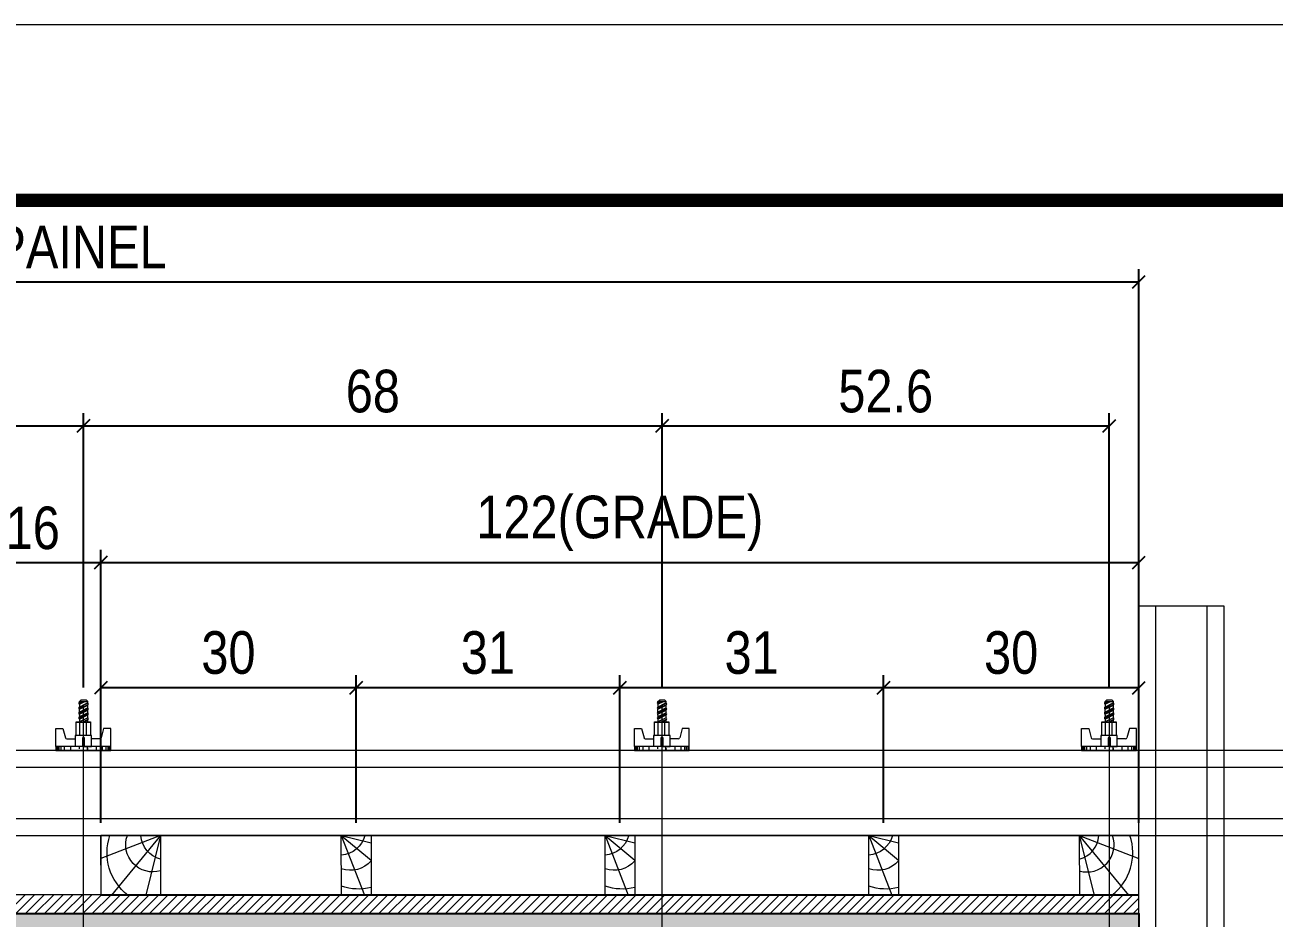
# Model space of a CAD drawing. Header units: millimetres. Extents: x 13777 to 27878, y -21631 to 6985.
# Drawn here: x 16698.8 to 16983.8, y -7001.9 to -6798.2 of the extents above; entities that cross this region are included whole.
import ezdxf

# ---------------------------------------------------------------- set-up
doc = ezdxf.new("R2010")
doc.units = ezdxf.units.MM
doc.linetypes.add('DASHED', pattern=[0.75, 0.5, -0.25])
doc.layers.add('CHAPA', color=1, linetype='Continuous')
doc.layers.add('COTA', color=241, linetype='Continuous')
for name, color, linetype, lineweight in [('Folhas', 255, 'Continuous', 9), ('Hachura', 251, 'Continuous', 9), ('Madeira', 126, 'Continuous', 18), ('Perfil Metálico', 224, 'Continuous', 18), ('SARRAFO DE PRESSAO', 251, 'DASHED', 9)]:
    doc.layers.add(name, color=color, linetype=linetype, lineweight=lineweight)
doc.styles.add('COTA TECNICA 2X', font='techl___.ttf', dxfattribs={"height": 10})
doc.dimstyles.new('SECAO PILAR', dxfattribs={"dimtxt": 10, "dimasz": 3, "dimexe": 3, "dimexo": 3, "dimgap": 3, "dimtad": 1, "dimdec": 1, "dimlfac": 0.5, "dimzin": 12, "dimdsep": 46, "dimtxsty": 'COTA TECNICA 2X', "dimblk1": 'OBLIQUE', "dimblk2": 'OBLIQUE', "dimsah": 1, "dimcen": 0.9, "dimclrd": 256, "dimclre": 256, "dimclrt": 256, "dimadec": 1, "dimazin": 3, "dimtfac": 1, "dimtdec": 1, "dimtmove": 0, "dimatfit": 3, "dimfxl": 1, "dimtolj": 1, "dimtzin": 12, "dimarcsym": 0})

# ---------------------------------------------------------------- blocks, each defined once
blk = doc.blocks.new('9999999999')
at = {"layer": 'Folhas'}
blk.add_lwpolyline([(98138.98, 34190.21), (99623.98, 34190.21), (99623.98, 35240.21), (98138.98, 35240.21)], close=True, dxfattribs=at)
at = {"layer": 'Folhas', "color": 30, "const_width": 3}
blk.add_lwpolyline([(98213.98, 34230.21), (99583.98, 34230.21), (99583.98, 35200.21), (98213.98, 35200.21)], close=True, dxfattribs=at)
blk = doc.blocks.new('PONTALETE')
at = {"layer": 'Madeira'}
for q in [(2.71, 7), (7, 5.76), (7, 1.74)]:
    blk.add_line((0, 0), q, dxfattribs=at)
blk.add_lwpolyline([(0, 0), (7, 0), (7, 7), (0, 7)], close=True, dxfattribs=at)
for centre, radius, start, end in [((2.04, 0.06), 6.23, 37.2818, 109.0913), ((1.09, 0.9), 3.19, 343.603, 109.9847), ((-0.21, -0.78), 3.09, 14.6322, 86.0383)]:
    blk.add_arc(centre, radius, start, end, dxfattribs=at)
blk = doc.blocks.new('MEIO PONTALETE')
at = {"layer": 'Madeira'}
for q in [(2.71, 7), (3.5, 2.88), (3.5, 0.87)]:
    blk.add_line((0, 0), q, dxfattribs=at)
blk.add_lwpolyline([(0, 0), (3.5, 0), (3.5, 7), (0, 7)], close=True, dxfattribs=at)
for centre, radius, start, end in [((2.04, 0.06), 6.23, 76.4499, 109.0913), ((1.09, 0.9), 3.19, 40.9063, 109.9847), ((-0.21, -0.78), 3.09, 14.6322, 86.0383)]:
    blk.add_arc(centre, radius, start, end, dxfattribs=at)
blk = doc.blocks.new('_Oblique')
at = {"color": 0, "linetype": 'ByBlock', "lineweight": -2}
blk.add_line((-0.5, -0.5), (0.5, 0.5), dxfattribs=at)
blk = doc.blocks.new('*D3193')
at = {"layer": 'COTA', "lineweight": -2, "transparency": 16777216}
for p, q in [((510.18, 646.93), (510.18, 681.64)), ((570.18, 646.94), (570.18, 681.64)), ((570.18, 678.64), (510.18, 678.64))]:
    blk.add_line(p, q, dxfattribs=at)
at = {"layer": 'Defpoints', "color": 0, "transparency": 16777216}
for p in [(510.18, 678.64), (510.18, 643.93), (570.18, 643.94)]:
    blk.add_point(p, dxfattribs=at)
at = {"layer": 'COTA', "lineweight": -2, "transparency": 16777216, "xscale": 3, "yscale": 3, "zscale": 3, "rotation": 180}
blk.add_blockref('_Oblique', (510.18, 678.64), dxfattribs=at)
at = {"layer": 'COTA', "lineweight": -2, "transparency": 16777216, "xscale": 3, "yscale": 3, "zscale": 3}
blk.add_blockref('_Oblique', (570.18, 678.64), dxfattribs=at)
at = {"layer": 'COTA', "transparency": 16777216, "insert": (540.18, 686.86), "char_height": 10, "attachment_point": 5, "style": 'COTA TECNICA 2X'}
blk.add_mtext('\\A1;30', dxfattribs=at)
blk = doc.blocks.new('*D3194')
at = {"layer": 'COTA', "lineweight": -2, "transparency": 16777216}
for p, q in [((326.19, 646.91), (326.19, 711.06)), ((570.18, 646.94), (570.18, 711.06)), ((326.19, 708.06), (570.18, 708.06))]:
    blk.add_line(p, q, dxfattribs=at)
at = {"layer": 'Defpoints', "color": 0, "transparency": 16777216}
for p in [(570.18, 708.06), (326.19, 643.91), (570.18, 643.94)]:
    blk.add_point(p, dxfattribs=at)
at = {"layer": 'COTA', "lineweight": -2, "transparency": 16777216, "xscale": 3, "yscale": 3, "zscale": 3, "rotation": 180}
blk.add_blockref('_Oblique', (326.19, 708.06), dxfattribs=at)
at = {"layer": 'COTA', "lineweight": -2, "transparency": 16777216, "xscale": 3, "yscale": 3, "zscale": 3}
blk.add_blockref('_Oblique', (570.18, 708.06), dxfattribs=at)
at = {"layer": 'COTA', "transparency": 16777216, "insert": (448.18, 717.28), "char_height": 10, "attachment_point": 5, "style": 'COTA TECNICA 2X'}
blk.add_mtext('\\A1;122(GRADE)', dxfattribs=at)
blk = doc.blocks.new('*D3195')
at = {"layer": 'COTA', "lineweight": -2, "transparency": 16777216}
for p, q in [((448.18, 646.93), (448.18, 681.64)), ((510.18, 646.93), (510.18, 681.64)), ((510.18, 678.64), (448.18, 678.64))]:
    blk.add_line(p, q, dxfattribs=at)
at = {"layer": 'Defpoints', "color": 0, "transparency": 16777216}
for p in [(448.18, 678.64), (448.18, 643.93), (510.18, 643.93)]:
    blk.add_point(p, dxfattribs=at)
at = {"layer": 'COTA', "lineweight": -2, "transparency": 16777216, "xscale": 3, "yscale": 3, "zscale": 3, "rotation": 180}
blk.add_blockref('_Oblique', (448.18, 678.64), dxfattribs=at)
at = {"layer": 'COTA', "lineweight": -2, "transparency": 16777216, "xscale": 3, "yscale": 3, "zscale": 3}
blk.add_blockref('_Oblique', (510.18, 678.64), dxfattribs=at)
at = {"layer": 'COTA', "transparency": 16777216, "insert": (479.18, 686.86), "char_height": 10, "attachment_point": 5, "style": 'COTA TECNICA 2X'}
blk.add_mtext('\\A1;31', dxfattribs=at)
blk = doc.blocks.new('*D3196')
at = {"layer": 'COTA', "lineweight": -2, "transparency": 16777216}
for p, q in [((386.18, 646.93), (386.18, 681.64)), ((448.18, 646.93), (448.18, 681.64)), ((448.18, 678.64), (386.18, 678.64))]:
    blk.add_line(p, q, dxfattribs=at)
at = {"layer": 'Defpoints', "color": 0, "transparency": 16777216}
for p in [(386.18, 678.64), (386.18, 643.93), (448.18, 643.93)]:
    blk.add_point(p, dxfattribs=at)
at = {"layer": 'COTA', "lineweight": -2, "transparency": 16777216, "xscale": 3, "yscale": 3, "zscale": 3, "rotation": 180}
blk.add_blockref('_Oblique', (386.18, 678.64), dxfattribs=at)
at = {"layer": 'COTA', "lineweight": -2, "transparency": 16777216, "xscale": 3, "yscale": 3, "zscale": 3}
blk.add_blockref('_Oblique', (448.18, 678.64), dxfattribs=at)
at = {"layer": 'COTA', "transparency": 16777216, "insert": (417.18, 686.86), "char_height": 10, "attachment_point": 5, "style": 'COTA TECNICA 2X'}
blk.add_mtext('\\A1;31', dxfattribs=at)
blk = doc.blocks.new('*D3197')
at = {"layer": 'COTA', "lineweight": -2, "transparency": 16777216}
for p, q in [((326.19, 646.93), (326.19, 681.64)), ((386.18, 646.93), (386.18, 681.64)), ((386.18, 678.64), (326.19, 678.64))]:
    blk.add_line(p, q, dxfattribs=at)
at = {"layer": 'Defpoints', "color": 0, "transparency": 16777216}
for p in [(326.19, 678.64), (326.19, 643.93), (386.18, 643.93)]:
    blk.add_point(p, dxfattribs=at)
at = {"layer": 'COTA', "lineweight": -2, "transparency": 16777216, "xscale": 3, "yscale": 3, "zscale": 3, "rotation": 180}
blk.add_blockref('_Oblique', (326.19, 678.64), dxfattribs=at)
at = {"layer": 'COTA', "lineweight": -2, "transparency": 16777216, "xscale": 3, "yscale": 3, "zscale": 3}
blk.add_blockref('_Oblique', (386.18, 678.64), dxfattribs=at)
at = {"layer": 'COTA', "transparency": 16777216, "insert": (356.18, 686.86), "char_height": 10, "attachment_point": 5, "style": 'COTA TECNICA 2X'}
blk.add_mtext('\\A1;30', dxfattribs=at)
blk = doc.blocks.new('*D3239')
at = {"layer": 'COTA', "lineweight": -2, "transparency": 16777216}
for p, q in [((294.19, 646.93), (294.19, 711.06)), ((326.19, 646.93), (326.19, 711.06)), ((294.19, 708.06), (326.19, 708.06))]:
    blk.add_line(p, q, dxfattribs=at)
at = {"layer": 'Defpoints', "color": 0, "transparency": 16777216}
for p in [(326.19, 708.06), (294.19, 643.93), (326.19, 643.93)]:
    blk.add_point(p, dxfattribs=at)
at = {"layer": 'COTA', "lineweight": -2, "transparency": 16777216, "xscale": 3, "yscale": 3, "zscale": 3, "rotation": 180}
blk.add_blockref('_Oblique', (294.19, 708.06), dxfattribs=at)
at = {"layer": 'COTA', "lineweight": -2, "transparency": 16777216, "xscale": 3, "yscale": 3, "zscale": 3}
blk.add_blockref('_Oblique', (326.19, 708.06), dxfattribs=at)
at = {"layer": 'COTA', "transparency": 16777216, "insert": (310.19, 716.16), "char_height": 10, "attachment_point": 5, "style": 'COTA TECNICA 2X'}
blk.add_mtext('\\A1;16', dxfattribs=at)
blk = doc.blocks.new('*D3221')
at = {"layer": 'COTA', "lineweight": -2, "transparency": 16777216}
for p, q in [((50.12, 646.98), (50.12, 777.04)), ((570.18, 700.93), (570.18, 777.04)), ((50.12, 774.04), (570.18, 774.04))]:
    blk.add_line(p, q, dxfattribs=at)
at = {"layer": 'Defpoints', "color": 0, "transparency": 16777216}
for p in [(570.18, 774.04), (570.18, 697.93), (50.12, 643.98)]:
    blk.add_point(p, dxfattribs=at)
at = {"layer": 'COTA', "lineweight": -2, "transparency": 16777216, "xscale": 3, "yscale": 3, "zscale": 3, "rotation": 180}
blk.add_blockref('_Oblique', (50.12, 774.04), dxfattribs=at)
at = {"layer": 'COTA', "lineweight": -2, "transparency": 16777216, "xscale": 3, "yscale": 3, "zscale": 3}
blk.add_blockref('_Oblique', (570.18, 774.04), dxfattribs=at)
at = {"layer": 'COTA', "transparency": 16777216, "insert": (310.15, 782.15), "char_height": 10, "attachment_point": 5, "style": 'COTA TECNICA 2X'}
blk.add_mtext('\\A1;260 PAINEL', dxfattribs=at)
blk = doc.blocks.new('C')
at = {"layer": 'Hachura', "color": 0}
for p, q in [((0, 3.22), (0, -3.22)), ((0.45, 3.22), (0, 3.22)), ((0.46, 3.16), (0, 3.16)), ((0.46, 3.05), (0, 3.05)), ((0.45, -3.23), (0.45, 3.22)), ((0.45, 3.22), (2.58, 3.22)), ((2.58, 3.22), (2.58, 2.39)), ((0.46, 2.88), (0, 2.88)), ((0, 2.75), (0, -1.16)), ((0.46, 2.65), (0, 2.65)), ((0.46, 2.23), (0, 2.23)), ((0.46, 1.51), (0, 1.51)), ((1.35, 1.94), (1.35, 0.96)), ((2.58, 2.39), (1.47, 2.09)), ((0.39, 0.49), (0.17, 0.49)), ((1.74, 0.97), (0.45, 0.97)), ((1.45, 0.1), (0.45, 0.1)), ((1.74, -0.97), (1.74, 0.97)), ((1.74, 0.97), (1.74, 0.84)), ((1.74, 0.97), (1.74, 0.84)), ((1.74, 0.84), (3.35, 0.84)), ((3.35, 0.45), (1.74, 0.45)), ((3.32, 0.84), (3.32, -0.84)), ((3.35, 0.84), (3.35, -0.84)), ((3.68, 0.45), (3.35, 0.45)), ((3.84, -0.52), (3.35, 0.45)), ((3.35, 0.06), (3.67, -0.57)), ((3.68, 0.45), (4.16, -0.52)), ((3.72, 0.5), (4.25, -0.57)), ((4.37, -0.55), (3.83, 0.53)), ((4.15, 0.45), (3.93, 0.45)), ((4.42, -0.52), (3.93, 0.45)), ((4.15, 0.45), (4.26, 0.45)), ((4.26, 0.45), (4.74, -0.52)), ((4.3, 0.5), (4.83, -0.57)), ((4.95, -0.55), (4.41, 0.53)), ((4.51, 0.45), (4.84, 0.45)), ((5, -0.52), (4.51, 0.45)), ((4.84, 0.45), (5.32, -0.52)), ((4.88, 0.5), (5.41, -0.57)), ((5.53, -0.55), (4.99, 0.53)), ((5.58, -0.52), (5.09, 0.45)), ((5.42, 0.45), (5.09, 0.45)), ((5.58, -0.52), (5.09, 0.45)), ((5.42, 0.45), (5.74, -0.19)), ((5.46, 0.5), (5.74, -0.07)), ((5.74, 0.19), (5.57, 0.53)), ((5.74, 0.32), (5.68, 0.45)), ((5.68, 0.45), (5.74, 0.45)), ((5.74, 0.45), (5.9, 0.29)), ((5.74, 0.45), (5.74, -0.52)), ((5.9, -0.36), (5.9, 0.29)), ((0.45, 0), (0, 0)), ((0.08, -0.48), (0.29, -0.48)), ((0.29, -0.48), (0.4, -0.48)), ((0.45, 0), (0.45, -0.97)), ((0.45, -0.16), (1.45, -0.16)), ((0.45, -0.65), (0.45, -0.32)), ((0.45, -3.23), (0.45, -0.65)), ((0.45, -0.97), (1.74, -0.97)), ((1.35, -1.94), (1.35, -0.97)), ((3.35, -0.32), (1.74, -0.32)), ((3.35, -0.84), (1.74, -0.84)), ((3.35, -0.07), (3.58, -0.52)), ((3.35, -0.52), (3.58, -0.52)), ((3.84, -0.52), (4.16, -0.52)), ((4.42, -0.52), (4.74, -0.52)), ((4.63, -0.52), (4.74, -0.52)), ((5, -0.52), (5.32, -0.52)), ((5.58, -0.52), (5.74, -0.52)), ((5.74, -0.52), (5.9, -0.36)), ((5.74, -0.52), (5.74, -0.52)), ((0.46, -1.52), (0, -1.52)), ((0.46, -2.23), (0, -2.23)), ((0.46, -2.65), (0, -2.65)), ((0.46, -2.88), (0, -2.88)), ((2.58, -2.39), (1.47, -2.1)), ((2.58, -3.23), (2.58, -2.39)), ((0.46, -3.05), (0, -3.05)), ((0.46, -3.16), (0, -3.16)), ((0, -3.22), (2.57, -3.22))]:
    blk.add_line(p, q, dxfattribs=at)
for centre, radius, start, end in [((1.52, 1.94), 0.161, 104.7436, 180), ((1.44, -0.03), 0.129, 272.695, 87.305), ((3.81, 0.39), 0.143, 25.5688, 154.4312), ((4.39, 0.39), 0.143, 25.5688, 154.4312), ((4.97, 0.39), 0.143, 25.5688, 154.4312), ((5.55, 0.39), 0.143, 25.5688, 154.4312), ((0.17, -0.37), 0.174, 221.744, 317.8592), ((3.71, -0.4), 0.174, 222.1408, 318.256), ((4.29, -0.4), 0.174, 222.1408, 318.256), ((4.87, -0.4), 0.174, 222.1408, 318.256), ((5.45, -0.4), 0.174, 222.1408, 318.256), ((5.61, -0.4), 0.174, 317.8592, 318.256), ((1.52, -1.94), 0.161, 180, 255.2564)]:
    blk.add_arc(centre, radius, start, end, dxfattribs=at)
blk = doc.blocks.new('*D3248')
at = {"layer": 'COTA', "lineweight": -2, "transparency": 16777216}
for p, q in [((186.13, 678.73), (186.13, 743.19)), ((322.13, 678.73), (322.13, 743.19)), ((186.13, 740.19), (322.13, 740.19))]:
    blk.add_line(p, q, dxfattribs=at)
at = {"layer": 'Defpoints', "color": 0, "transparency": 16777216}
for p in [(322.13, 740.19), (186.13, 675.73), (322.13, 675.73)]:
    blk.add_point(p, dxfattribs=at)
at = {"layer": 'COTA', "lineweight": -2, "transparency": 16777216, "xscale": 3, "yscale": 3, "zscale": 3, "rotation": 180}
blk.add_blockref('_Oblique', (186.13, 740.19), dxfattribs=at)
at = {"layer": 'COTA', "lineweight": -2, "transparency": 16777216, "xscale": 3, "yscale": 3, "zscale": 3}
blk.add_blockref('_Oblique', (322.13, 740.19), dxfattribs=at)
at = {"layer": 'COTA', "transparency": 16777216, "insert": (254.13, 748.31), "char_height": 10, "attachment_point": 5, "style": 'COTA TECNICA 2X'}
blk.add_mtext('\\A1;68', dxfattribs=at)
blk = doc.blocks.new('*D3247')
at = {"layer": 'COTA', "lineweight": -2, "transparency": 16777216}
for p, q in [((322.13, 678.73), (322.13, 743.19)), ((458.13, 678.73), (458.13, 743.19)), ((322.13, 740.19), (458.13, 740.19))]:
    blk.add_line(p, q, dxfattribs=at)
at = {"layer": 'Defpoints', "color": 0, "transparency": 16777216}
for p in [(458.13, 740.19), (322.13, 675.73), (458.13, 675.73)]:
    blk.add_point(p, dxfattribs=at)
at = {"layer": 'COTA', "lineweight": -2, "transparency": 16777216, "xscale": 3, "yscale": 3, "zscale": 3, "rotation": 180}
blk.add_blockref('_Oblique', (322.13, 740.19), dxfattribs=at)
at = {"layer": 'COTA', "lineweight": -2, "transparency": 16777216, "xscale": 3, "yscale": 3, "zscale": 3}
blk.add_blockref('_Oblique', (458.13, 740.19), dxfattribs=at)
at = {"layer": 'COTA', "transparency": 16777216, "insert": (390.13, 748.31), "char_height": 10, "attachment_point": 5, "style": 'COTA TECNICA 2X'}
blk.add_mtext('\\A1;68', dxfattribs=at)
blk = doc.blocks.new('*D3244')
at = {"layer": 'COTA', "lineweight": -2, "transparency": 16777216}
for p, q in [((458.13, 678.73), (458.13, 743.19)), ((563.26, 678.73), (563.26, 743.19)), ((458.13, 740.19), (563.26, 740.19))]:
    blk.add_line(p, q, dxfattribs=at)
at = {"layer": 'Defpoints', "color": 0, "transparency": 16777216}
for p in [(563.26, 740.19), (458.13, 675.73), (563.26, 675.73)]:
    blk.add_point(p, dxfattribs=at)
at = {"layer": 'COTA', "lineweight": -2, "transparency": 16777216, "xscale": 3, "yscale": 3, "zscale": 3, "rotation": 180}
blk.add_blockref('_Oblique', (458.13, 740.19), dxfattribs=at)
at = {"layer": 'COTA', "lineweight": -2, "transparency": 16777216, "xscale": 3, "yscale": 3, "zscale": 3}
blk.add_blockref('_Oblique', (563.26, 740.19), dxfattribs=at)
at = {"layer": 'COTA', "transparency": 16777216, "insert": (510.7, 748.3), "char_height": 10, "attachment_point": 5, "style": 'COTA TECNICA 2X'}
blk.add_mtext('\\A1;52.6', dxfattribs=at)
blk = doc.blocks.new('A$C036b5eaa')
at = {"layer": 'Hachura'}
h = blk.add_hatch(dxfattribs=at)
h.set_pattern_fill('ANSI31', color=256, scale=0.5, angle=360, style=0)
h.set_pattern_definition([(45, (7214.9606, 1533.2216), (-1.122532, 1.122532), [])])
h.paths.add_polyline_path([(570.22, 625.58), (570.22, 629.96), (50.22, 630.01), (50.22, 625.58)])
h = blk.add_hatch(color=256, dxfattribs=at)
h.dxf.hatch_style = 1
h.paths.add_polyline_path([(50.22, 625.58), (50.22, 621.98), (570.22, 621.98), (570.22, 625.58)])
at = {"layer": 'CHAPA'}
blk.add_lwpolyline([(570.22, 621.98), (50.22, 621.98), (50.22, 625.58), (570.22, 625.58)], close=True, dxfattribs=at)
at = {"layer": 'Hachura'}
for p, q in [((322.06, 674.73), (322.07, 534.84)), ((458.06, 674.73), (458.07, 534.84)), ((563.19, 674.73), (563.2, 592.11))]:
    blk.add_line(p, q, dxfattribs=at)
blk.add_lwpolyline([(50.22, 625.58), (570.22, 625.58), (570.22, 629.98), (50.22, 629.98)], close=True, dxfattribs=at)
at = {"layer": 'Madeira'}
blk.add_lwpolyline([(326.21, 643.93), (326.22, 629.93), (570.22, 629.93), (570.2, 643.93)], close=True, dxfattribs=at)
at = {"layer": 'Perfil Metálico'}
for points in [[(570.18, 697.93), (590.18, 697.93), (590.19, 67.93), (570.19, 67.93)], [(586.19, 67.93), (574.19, 67.93), (574.18, 697.93), (586.18, 697.93)], [(0, 663.93), (0, 643.93), (633.63, 643.93), (633.63, 663.93)], [(633.63, 647.93), (633.63, 659.93), (0, 659.93), (0, 647.93)]]:
    blk.add_lwpolyline(points, close=True, dxfattribs=at)
at = {"layer": 'Hachura', "linetype": 'Continuous', "xscale": 2, "yscale": 2, "zscale": 2, "rotation": 90.00000000000001}
for p in [(322.06, 663.93), (458.06, 663.93), (563.19, 663.93)]:
    blk.add_blockref('C', p, dxfattribs=at)
at = {"layer": 'Madeira'}
for name, p, xscale, yscale, zscale, rotation in [('PONTALETE', (340.21, 643.93), -2, 2, 2, 90.0629106968967), ('MEIO PONTALETE', (382.71, 643.92), -1.999999997962732, 1.999999997962732, 1.999999997962732, 180.0629106968967), ('MEIO PONTALETE', (444.71, 643.92), -1.999999997962732, 1.999999997962732, 1.999999997962732, 180.0629106968967), ('MEIO PONTALETE', (506.71, 643.92), -1.999999997962732, 1.999999997962732, 1.999999997962732, 180.0629106968967), ('PONTALETE', (556.2, 643.91), 2, 2, 2, 270.0629106968967)]:
    blk.add_blockref(name, p, dxfattribs=dict(at, xscale=xscale, yscale=yscale, zscale=zscale, rotation=rotation))
at = {"layer": 'COTA'}
dim = blk.add_linear_dim(base=(570.18, 774.04), p1=(50.12, 643.98), p2=(570.18, 697.93), text='<> PAINEL', dimstyle='SECAO PILAR', dxfattribs=at)
dim.commit()
dim.dimension.update_dxf_attribs({"geometry": '*D3221', "text_midpoint": (310.15, 782.15)})
for base, p1, p2, picture, middle in [((322.13, 740.19), (186.13, 675.73), (322.13, 675.73), '*D3248', (254.13, 748.31)), ((458.13, 740.19), (322.13, 675.73), (458.13, 675.73), '*D3247', (390.13, 748.31)), ((563.26, 740.19), (458.13, 675.73), (563.26, 675.73), '*D3244', (510.7, 748.3))]:
    dim = blk.add_linear_dim(base=base, p1=p1, p2=p2, dimstyle='SECAO PILAR', override={"dimtmove": 1}, dxfattribs=at)
    dim.commit()
    dim.dimension.update_dxf_attribs({"geometry": picture, "text_midpoint": middle})
dim = blk.add_linear_dim(base=(326.19, 708.06), p1=(294.19, 643.93), p2=(326.19, 643.93), dimstyle='SECAO PILAR', dxfattribs=at)
dim.commit()
dim.dimension.update_dxf_attribs({"geometry": '*D3239', "text_midpoint": (310.19, 716.16)})
dim = blk.add_linear_dim(base=(570.18, 708.06), p1=(326.19, 643.91), p2=(570.18, 643.94), angle=180, text='<>(GRADE)', dimstyle='SECAO PILAR', dxfattribs=at)
dim.commit()
dim.dimension.update_dxf_attribs({"geometry": '*D3194', "text_midpoint": (448.18, 717.28)})
for base, p1, p2, picture, middle in [((326.19, 678.64), (386.18, 643.93), (326.19, 643.93), '*D3197', (356.18, 686.86)), ((386.18, 678.64), (448.18, 643.93), (386.18, 643.93), '*D3196', (417.18, 686.86)), ((448.18, 678.64), (510.18, 643.93), (448.18, 643.93), '*D3195', (479.18, 686.86)), ((510.18, 678.64), (570.18, 643.94), (510.18, 643.93), '*D3193', (540.18, 686.86))]:
    dim = blk.add_linear_dim(base=base, p1=p1, p2=p2, angle=180, dimstyle='SECAO PILAR', dxfattribs=at)
    dim.commit()
    dim.dimension.update_dxf_attribs({"geometry": picture, "text_midpoint": middle})

msp = doc.modelspace()

# ---------------------------------------------------------------- block references
at = {"xscale": 0.9706353102828413, "yscale": 0.9706353102828413, "zscale": 0.9706353102828413}
msp.add_blockref('A$C036b5eaa', (16399.54, -7608.08), dxfattribs=at)
at = {"layer": 'SARRAFO DE PRESSAO', "color": 6, "linetype": 'ByBlock'}
msp.add_blockref('9999999999', (-82140.51, -42038.38), dxfattribs=at)

doc.saveas('drawing.dxf')
